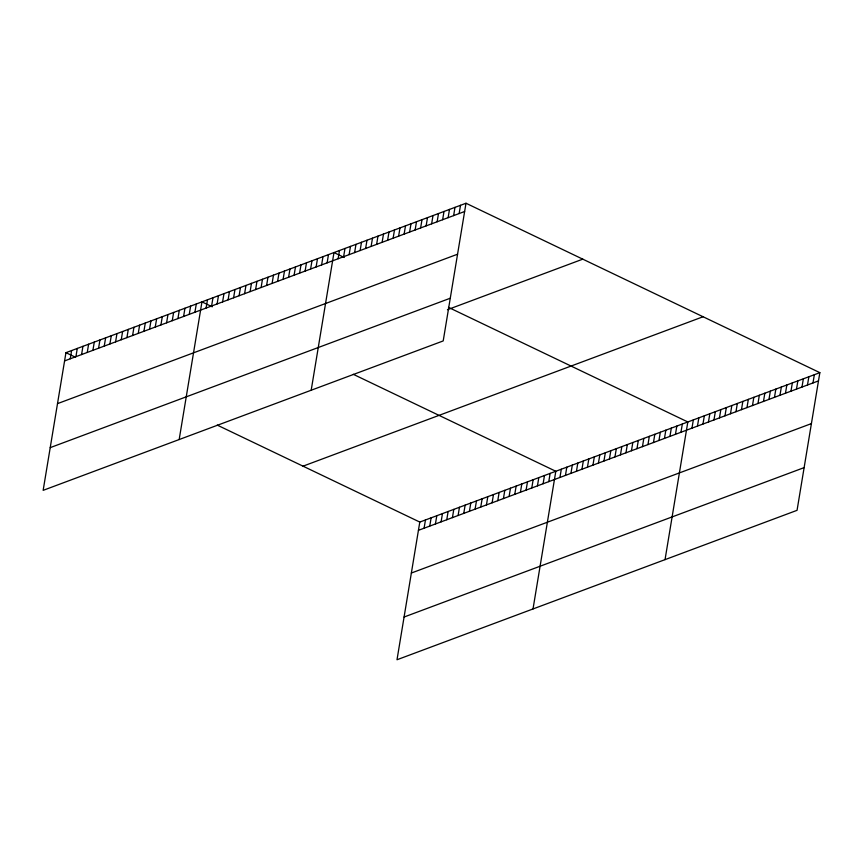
<?xml version="1.0" encoding="UTF-8"?>
<svg xmlns="http://www.w3.org/2000/svg" width="863" height="863" viewBox="0 0 863 863"><rect width="100%" height="100%" fill="white"/><g stroke="black" fill="none" stroke-linecap="round" stroke-linejoin="round"><path stroke-width="1.29" d="M465.998 203.247L65.944 352.676L43.15 490.346L443.204 340.928L465.998 203.247L819.85 372.654L797.056 510.324L397.002 659.753L419.796 522.072L819.85 372.654M70.248 358.803L71.607 350.561M75.912 356.689L77.282 348.436M81.575 354.574L82.945 346.322M87.249 352.449L88.609 344.208M92.913 350.335L94.283 342.093M98.587 348.221L99.946 339.968M104.25 346.106L105.61 337.854M109.914 343.981L111.284 335.739M115.588 341.867L116.947 333.625M121.252 339.752L122.622 331.511M126.915 337.638L128.285 329.386M132.589 335.524L133.948 327.271M138.253 333.398L139.623 325.157M143.927 331.284L145.286 323.042M149.59 329.17L150.949 320.917M155.254 327.055L156.624 318.803M160.928 324.93L162.287 316.689M166.591 322.816L167.961 314.574M172.255 320.702L173.625 312.46M177.929 318.587L179.288 310.335M183.592 316.462L184.962 308.22M189.267 314.348L190.626 306.106M194.93 312.233L196.289 303.992M179.17 439.547L201.964 301.867L212.266 306.807M206.095 308.059L207.465 299.817M211.597 306.009L212.967 297.757M217.098 303.949L218.468 295.707M222.6 301.899L223.97 293.657M228.102 299.839L229.461 291.597M233.603 297.789L234.963 289.547M239.105 295.739L240.464 287.487M244.607 293.679L245.966 285.437M250.108 291.629L251.467 283.377M255.61 289.569L256.969 281.327M261.111 287.519L262.471 279.267M266.602 285.459L267.972 277.217M272.104 283.409L273.474 275.157M277.606 281.349L278.976 273.107M283.107 279.299L284.477 271.058M288.609 277.239L289.979 268.997M294.11 275.189L295.48 266.947M299.612 273.139L300.982 264.887M305.114 271.079L306.473 262.837M310.615 269.029L311.975 260.777M316.117 266.969L317.476 258.727M321.619 264.919L322.978 256.667M327.12 262.859L328.479 254.617M311.187 390.238L333.981 252.557L344.283 257.498M338.113 258.749L339.483 250.507M343.614 256.699L344.984 248.447M349.116 254.639L350.486 246.397M354.617 252.589L355.988 244.348M360.119 250.54L361.489 242.287M365.621 248.479L366.991 240.238M371.122 246.43L372.492 238.177M376.624 244.369L377.983 236.128M382.126 242.32L383.485 234.067M387.627 240.259L388.986 232.018M393.129 238.21L394.488 229.957M398.63 236.149L399.99 227.908M404.132 234.1L405.491 225.847M409.623 232.039L410.993 223.797M415.125 229.99L416.495 221.748M420.626 227.929L421.996 219.687M426.128 225.879L427.498 217.638M431.629 223.83L432.999 215.577M437.131 221.769L438.501 213.528M442.633 219.72L444.003 211.467M448.134 217.659L449.494 209.418M453.636 215.61L454.995 207.357M459.138 213.549L460.497 205.308M424.089 528.199L425.459 519.958M429.763 526.085L431.122 517.843M435.427 523.97L436.797 515.718M441.101 521.856L442.46 513.604M446.764 519.731L448.124 511.489M452.428 517.617L453.798 509.375M458.102 515.502L459.461 507.261M463.765 513.388L465.135 505.135M469.429 511.263L470.799 503.021M475.103 509.148L476.462 500.907M480.767 507.034L482.137 498.792M486.441 504.92L487.8 496.667M492.104 502.805L493.463 494.553M497.768 500.68L499.138 492.439M503.442 498.566L504.801 490.324M509.105 496.452L510.475 488.199M514.769 494.337L516.139 486.085M520.443 492.212L521.802 483.97M526.106 490.098L527.476 481.856M531.781 487.983L533.14 479.742M537.444 485.869L538.803 477.617M543.107 483.744L544.477 475.502M548.782 481.63L550.141 473.388M533.021 608.944L555.815 471.274L353.269 374.305M559.947 477.466L561.317 469.213M565.448 475.405L566.808 467.163M570.95 473.356L572.309 465.103M576.452 471.295L577.811 463.053M581.953 469.245L583.312 460.993M587.455 467.185L588.814 458.943M592.957 465.135L594.316 456.883M598.447 463.075L599.817 454.833M603.949 461.025L605.319 452.784M609.451 458.965L610.821 450.723M614.952 456.915L616.322 448.674M620.454 454.866L621.824 446.613M625.955 452.805L627.325 444.564M631.457 450.756L632.827 442.503M636.959 448.695L638.318 440.454M642.46 446.646L643.82 438.393M647.962 444.585L649.321 436.344M653.464 442.536L654.823 434.283M658.965 440.475L660.324 432.234M664.467 438.426L665.826 430.173M669.958 436.365L671.328 428.124M675.459 434.316L676.829 426.074M680.961 432.266L682.331 424.013M665.039 559.634L687.833 421.964L448.458 307.368M691.964 428.156L693.334 419.903M697.466 426.095L698.836 417.854M702.967 424.046L704.337 415.793M708.469 421.985L709.828 413.744M713.971 419.936L715.33 411.683M719.472 417.875L720.832 409.634M724.974 415.826L726.333 407.573M730.476 413.765L731.835 405.524M735.977 411.716L737.336 403.474M741.479 409.655L742.838 401.414M746.97 407.606L748.34 399.364M752.471 405.556L753.841 397.304M757.973 403.496L759.343 395.254M763.475 401.446L764.845 393.194M768.976 399.386L770.346 391.144M774.478 397.336L775.848 389.084M779.979 395.276L781.349 387.034M785.481 393.226L786.84 384.974M790.983 391.166L792.342 382.924M796.484 389.116L797.844 380.874M801.986 387.056L803.345 378.814M807.488 385.006L808.847 376.764M812.989 382.956L814.348 374.704M64.574 360.917L464.639 211.5M57.508 403.636L457.563 254.207M50.216 447.638L450.281 298.22M447.455 309.698L582.773 259.159M303.021 466.171L703.075 316.753M418.426 530.324L818.48 380.896M411.36 573.032L811.414 423.604M404.067 617.034L804.133 467.617M65.944 352.676L75.103 357.055M217.249 425.103L419.796 522.072"/></g></svg>
